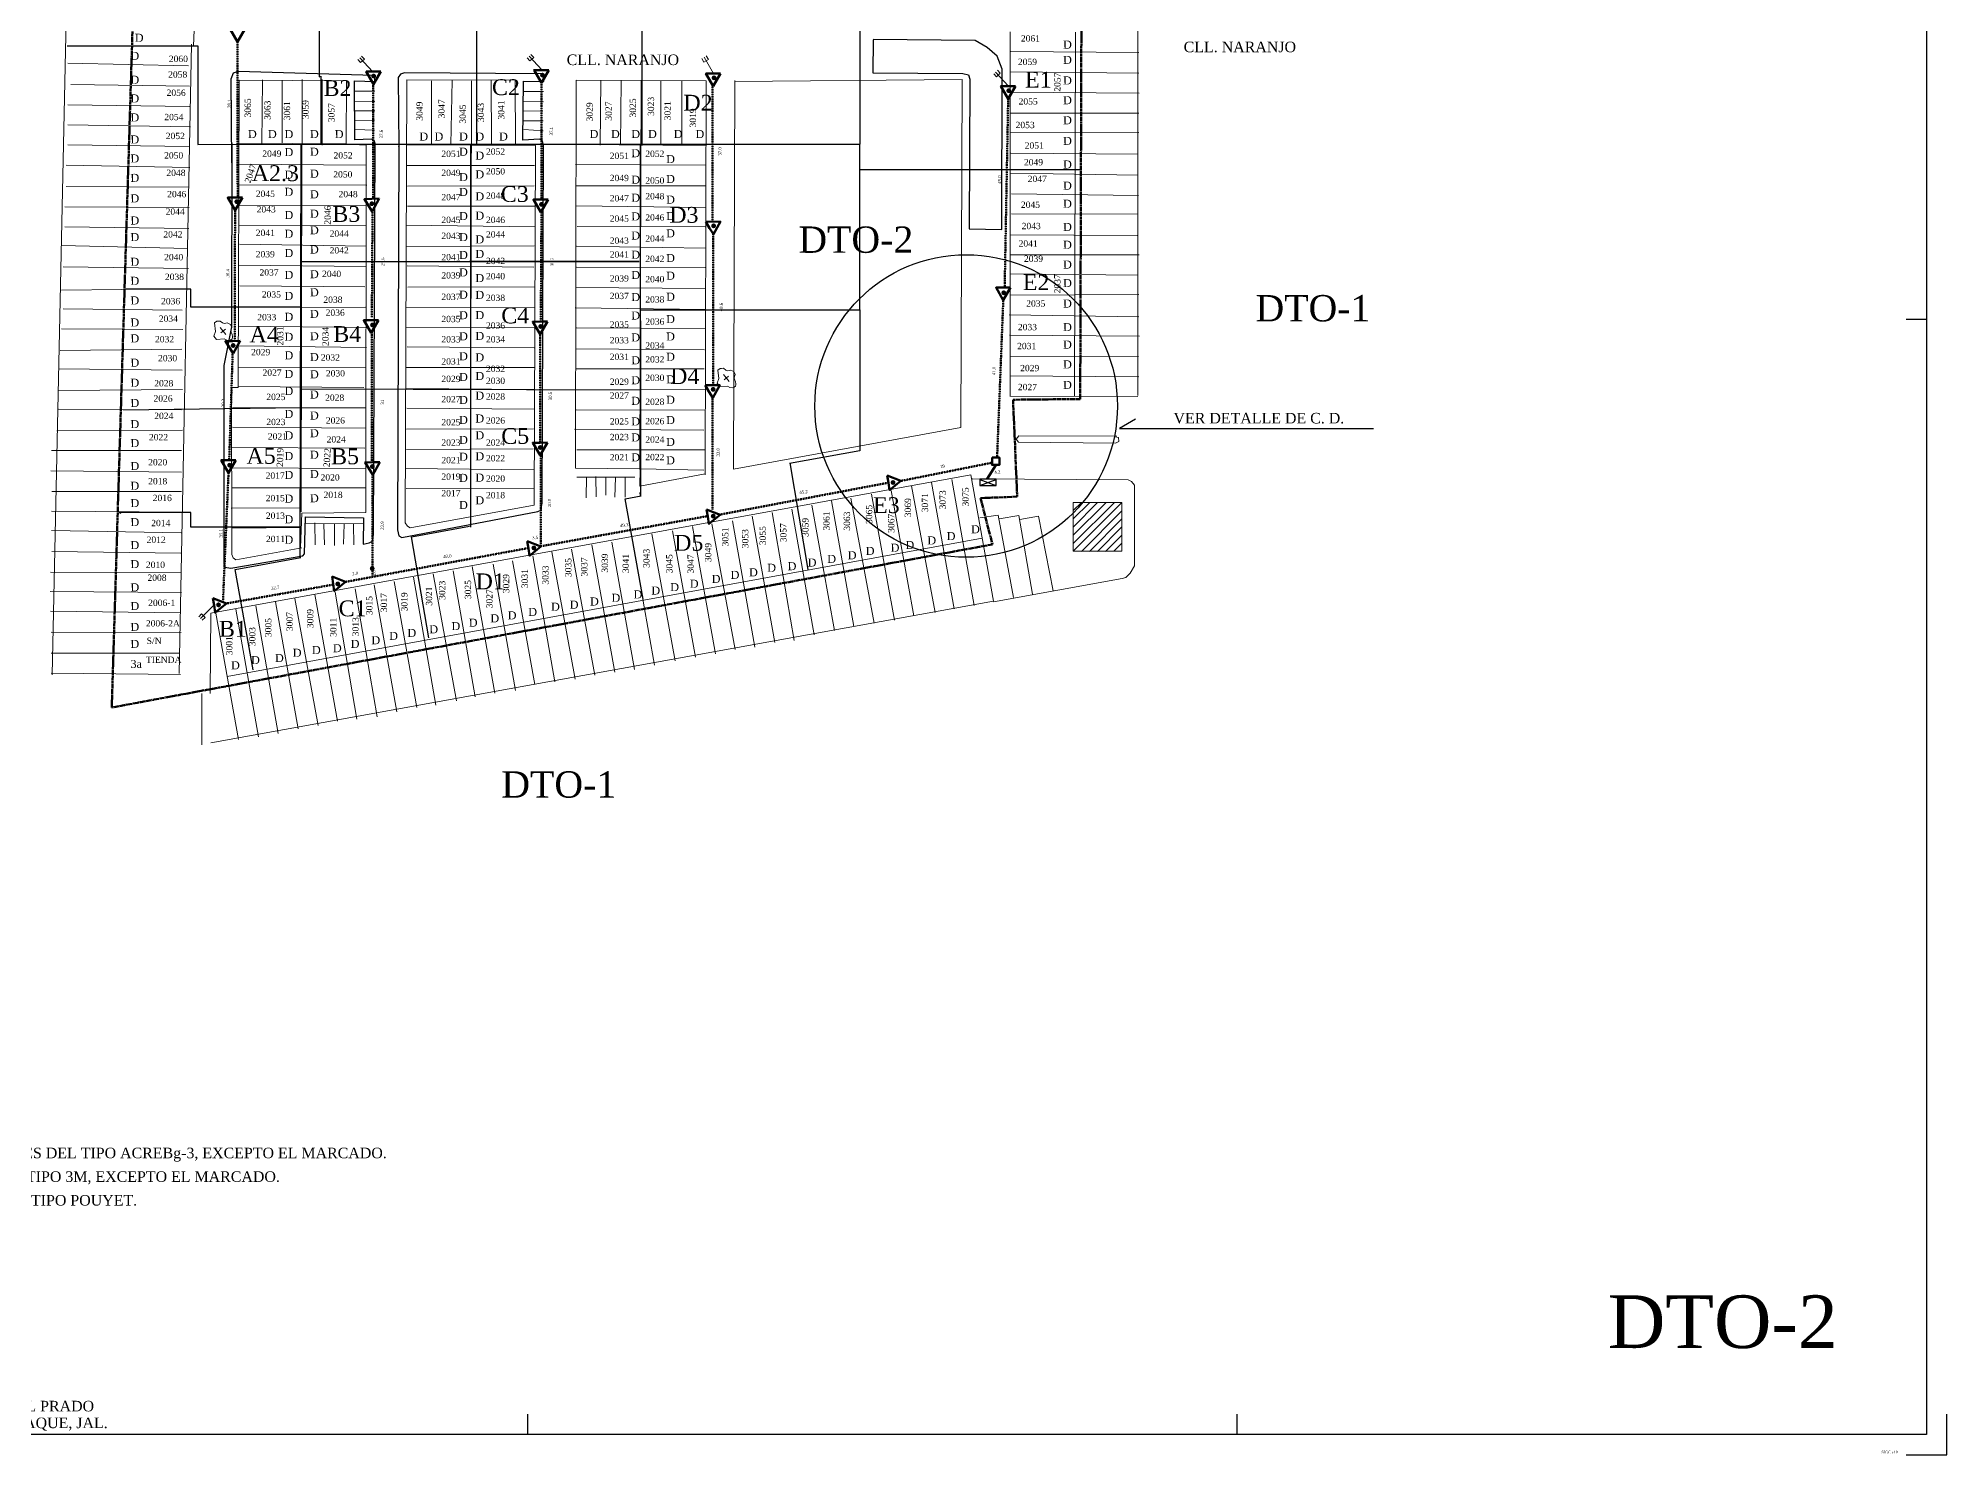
# Model space of a CAD drawing. Header units: millimetres. Extents: x -233 to 6225, y -4805 to -125.
# Drawn here: x 2292 to 6225, y -4805 to -1885 of the extents above; entities that cross this region are included whole.
import ezdxf

# ---------------------------------------------------------------- set-up
doc = ezdxf.new("R2010")
doc.units = ezdxf.units.MM
doc.linetypes.add('TLSIGC_002', pattern=[0.8, 0.5, -0.3])
doc.linetypes.add('TLSIGC_007', pattern=[28, 10, -1, 10, -1, 2, -1, 2, -1])
for name, color, linetype, lineweight in [('CABLE PROYECTADO AEREO SECUNDARIO', 1, 'TLSIGC_002', 80), ('CABLE PROYECTADO SUBTERRANEO  SECUNDARIO', 1, 'Continuous', 80), ('CAJA DE DISTRIBUCION EXISTENTE', 92, 'Continuous', 30), ('CENTRAL', 6, 'Continuous', 5), ('CLASIFICACION TIPO RESIDENCIAL D', 156, 'Continuous', 9), ('CONEXION A TIERRA  DE TERMINAL PROYECTADA', 1, 'Continuous', 9), ('INFORMACION DE PIE DE PLANO', 92, 'Continuous', 50), ('LIMITE DE TERMINAL', 10, 'Continuous', 30), ('LIMITES DE DISTRITOS COLINDANTES', 43, 'TLSIGC_007', 60), ('LOTIFICACION 2003', 252, 'Continuous', 15), ('MARCO DE CONSTRUCCION', 7, 'Continuous', 5), ('MARCOS CONSTRUCCION', 250, 'Continuous', 30), ('MEDIDAS ENTRE POSTES', 82, 'Continuous', 5), ('NOMBRE DE CALLES', 92, 'TLSIGC_017', 5), ('NUMEROS OFICIALES', 92, 'Continuous', 5), ('PLANIMETRIA 2003', 12, 'Continuous', 30), ('PLANO DE DETALLES', 253, 'Continuous', 30), ('POSTES PROYECTADOS  SECUNDARIO', 1, 'Continuous', 60), ('POZOS TRADICIONALES PROYECTADOS', 10, 'Continuous', 60), ('REGISTRO AUXILIAR DISTRITO', 253, 'Continuous', 9), ('TERMINAL PROYECTADA EN POSTE', 1, 'Continuous', 60)]:
    doc.layers.add(name, color=color, linetype=linetype, lineweight=lineweight)
doc.styles.get("Standard").update_dxf_attribs({"font": 'times.ttf'})
doc.linetypes.add('TLSIGC_017', pattern='A,0.5,["=",Standard,S=1.6,R=0,X=-0.2,Y=-0.8],0.5', length=1)

msp = doc.modelspace()

# ---------------------------------------------------------------- hatches: boundary and pattern name
at = {"layer": 'POSTES PROYECTADOS  SECUNDARIO'}
h = msp.add_hatch(color=256, dxfattribs=at)
edge = h.paths.add_edge_path()
edge.add_arc((2983, -1963.5), 4.97, 0, 360)
h = msp.add_hatch(color=256, dxfattribs=at)
edge = h.paths.add_edge_path()
edge.add_arc((3331, -1961.6), 4.97, 0, 360)
h = msp.add_hatch(color=256, dxfattribs=at)
edge = h.paths.add_edge_path()
edge.add_arc((3684.5, -1967.1), 4.97, 0, 360)
h = msp.add_hatch(color=256, dxfattribs=at)
edge = h.paths.add_edge_path()
edge.add_arc((4291.9, -1993.6), 4.97, 0, 360)
h = msp.add_hatch(color=256, dxfattribs=at)
edge = h.paths.add_edge_path()
edge.add_arc((2701, -2222.3), 4.97, 0, 360)
h = msp.add_hatch(color=256, dxfattribs=at)
edge = h.paths.add_edge_path()
edge.add_arc((2979.3, -2226.6), 4.97, 0, 360)
h = msp.add_hatch(color=256, dxfattribs=at)
edge = h.paths.add_edge_path()
edge.add_arc((3328.9, -2228), 4.97, 0, 360)
h = msp.add_hatch(color=256, dxfattribs=at)
edge = h.paths.add_edge_path()
edge.add_arc((3683.6, -2272.1), 4.97, 0, 360)
h = msp.add_hatch(color=256, dxfattribs=at)
edge = h.paths.add_edge_path()
edge.add_arc((4281.7, -2410.1), 4.97, 0, 360)
h = msp.add_hatch(color=256, dxfattribs=at)
edge = h.paths.add_edge_path()
edge.add_arc((2980.7, -2476.4), 4.97, 0, 360)
h = msp.add_hatch(color=256, dxfattribs=at)
edge = h.paths.add_edge_path()
edge.add_arc((3327.4, -2479.5), 4.97, 0, 360)
h = msp.add_hatch(color=256, dxfattribs=at)
edge = h.paths.add_edge_path()
edge.add_arc((2693.5, -2518.7), 4.97, 0, 360)
h = msp.add_hatch(color=256, dxfattribs=at)
edge = h.paths.add_edge_path()
edge.add_arc((3682.7, -2609.1), 4.97, 0, 360)
h = msp.add_hatch(color=256, dxfattribs=at)
edge = h.paths.add_edge_path()
edge.add_arc((3326.5, -2728.9), 4.97, 0, 360)
h = msp.add_hatch(color=256, dxfattribs=at)
edge = h.paths.add_edge_path()
edge.add_arc((2686.2, -2765.4), 4.97, 0, 360)
h = msp.add_hatch(color=256, dxfattribs=at)
edge = h.paths.add_edge_path()
edge.add_arc((2980.4, -2768.1), 4.97, 0, 360)
h = msp.add_hatch(color=256, dxfattribs=at)
edge = h.paths.add_edge_path()
edge.add_arc((4053.4, -2801), 4.97, 0, 360)
h = msp.add_hatch(color=256, dxfattribs=at)
edge = h.paths.add_edge_path()
edge.add_arc((3682.8, -2870.3), 4.97, 0, 360)
h = msp.add_hatch(color=256, dxfattribs=at)
edge = h.paths.add_edge_path()
edge.add_arc((3313.2, -2935.8), 4.97, 0, 360)
h = msp.add_hatch(color=256, dxfattribs=at)
edge = h.paths.add_edge_path()
edge.add_arc((2980, -2978.2), 4.97, 0, 360)
h = msp.add_hatch(color=256, dxfattribs=at)
edge = h.paths.add_edge_path()
edge.add_arc((2909.1, -3010), 4.97, 0, 360)
h = msp.add_hatch(color=256, dxfattribs=at)
edge = h.paths.add_edge_path()
edge.add_arc((2663.3, -3053.1), 4.97, 0, 360)

# ---------------------------------------------------------------- linework, layer by layer
at = {"layer": 'CABLE PROYECTADO AEREO SECUNDARIO'}
for p, q in [((2702.4, -1891.3), (2702.8, -2215.2)), ((2982.1, -1979.7), (2982.1, -2213.8)), ((3328.9, -1976.9), (3328.9, -2215.2)), ((3681.3, -1984), (3681.3, -2263.7)), ((4290.7, -2009.7), (4283.5, -2399.3)), ((2697.4, -2234.8), (2696.7, -2510.6)), ((2980.7, -2242.3), (2979.3, -2460.6)), ((3328.9, -2242.3), (3327.5, -2469.3)), ((3682.7, -2289.4), (3682.7, -2600.6)), ((4280.6, -2425), (4267.9, -2749)), ((2979.3, -2492), (2979.3, -2760.4)), ((3326, -2495), (3326, -2720.3)), ((2692.4, -2534.9), (2685.3, -2756)), ((3681.3, -2626.2), (3681.4, -2857.4)), ((3327.5, -2746.1), (3327.5, -2934.4)), ((2683.9, -2781.8), (2672.4, -3047.1)), ((2980.6, -2784.6), (2980.6, -2995.7)), ((4070.9, -2797.5), (4256.5, -2760.4)), ((4042.4, -2801.7), (3695.6, -2867.3)), ((3671.4, -2870.2), (3331.7, -2931.6)), ((2925, -3005.8), (3303.2, -2935.8)), ((2681, -3050), (2899.3, -3011.5))]:
    msp.add_line(p, q, dxfattribs=at)
at = {"layer": 'CABLE PROYECTADO SUBTERRANEO  SECUNDARIO'}
msp.add_line((4247.3, -2793.8), (4265.4, -2765.4), dxfattribs=at)
at = {"layer": 'CAJA DE DISTRIBUCION EXISTENTE'}
for p, q in [((4232.3, -2807), (4265.7, -2794.5)), ((4232.3, -2794.5), (4265.6, -2807))]:
    msp.add_line(p, q, dxfattribs=at)
msp.add_lwpolyline([(4232.3, -2807), (4265.7, -2807), (4265.7, -2794.4), (4232.2, -2794.4), (4232.3, -2807)], dxfattribs=at)
at = {"layer": 'CENTRAL'}
for p, q in [((4424.6, -2892.8), (4474.9, -2842.3)), ((4424.6, -2942.8), (4524.9, -2842.5)), ((4424.6, -2875.9), (4458.2, -2842.6)), ((4424.8, -2859), (4441.6, -2842.3)), ((4424.8, -2926.5), (4508.8, -2842.6)), ((4424.9, -2909.5), (4491.8, -2842.8)), ((4441.5, -2942.9), (4524.9, -2859.4)), ((4525, -2875.9), (4458.2, -2943.3)), ((4524.9, -2892.6), (4474.6, -2943.1)), ((4491.4, -2942.9), (4524.7, -2909.5)), ((4508.2, -2942.8), (4524.7, -2926.2))]:
    msp.add_line(p, q, dxfattribs=at)
msp.add_lwpolyline([(4424.6, -2942.8), (4524.9, -2942.8), (4524.9, -2842.5), (4424.6, -2842.5), (4424.6, -2942.8)], dxfattribs=at)
at = {"layer": 'CONEXION A TIERRA  DE TERMINAL PROYECTADA'}
for p, q in [((2954.3, -1925.9), (2980.4, -1954.4)), ((3303.2, -1922.3), (3329.3, -1950.7)), ((3664, -1924.7), (3683.6, -1958)), ((4264.8, -1955.2), (4291, -1983.6)), ((2626.1, -3081.2), (2653.4, -3053.9))]:
    msp.add_line(p, q, dxfattribs=at)
for points in [[(2950.5, -1929.4), (2956.2, -1935.7), (2963.9, -1928.6), (2958.2, -1922.3)], [(3299.3, -1925.8), (3305.1, -1932), (3312.8, -1924.9), (3307, -1918.7)], [(3659.5, -1927.4), (3663.8, -1934.7), (3672.9, -1929.3), (3668.6, -1922)], [(4260.9, -1958.7), (4266.7, -1964.9), (4274.4, -1957.8), (4268.6, -1951.6)], [(2629.8, -3084.9), (2635.8, -3078.9), (2628.4, -3071.5), (2622.4, -3077.5)]]:
    msp.add_lwpolyline(points, dxfattribs=at)
at = {"layer": 'LIMITE DE TERMINAL'}
for p, q in [((3195.1, -1724.7), (3195.1, -2104.6)), ((3985.3, -1727.1), (3985.3, -2103.9)), ((2833, -2104.6), (2831.2, -2955.5)), ((3182.6, -2106.4), (3182.6, -2893.1)), ((4440.5, -2156.6), (3985.3, -2156.6)), ((2831.1, -2607.8), (3531.5, -2610.4)), ((2833, -2647), (2467.3, -2652.2)), ((3878.3, -2980.1), (3841.2, -2760.4))]:
    msp.add_line(p, q, dxfattribs=at)
for points in [[(2870.4, -1723), (2870.5, -1965.4), (2874.1, -1963.7), (2874.1, -2104.6), (2874.1, -2104.6)], [(3535.9, -1722.9), (3535.8, -2106.4), (3535.8, -2106.4)], [(2351.3, -1901.3), (2620.7, -1901.3), (2620.7, -2104.6), (3985.3, -2103.9), (2836.5, -2104.6)], [(3532.3, -2106.4), (3532.9, -2828.8), (3532.3, -2821.7), (3532.3, -2821.7)], [(3532.9, -2444.9), (3985.3, -2444.9), (3985.3, -2208), (3985.3, -2103.9)], [(2833, -2345.5), (3530.5, -2345.4), (3180.8, -2345.5)], [(2831.2, -2440), (2606.4, -2440), (2606.4, -2402.5), (2470.9, -2402.5)], [(3985.3, -2445), (3985.3, -2736), (3839.8, -2761.8)], [(3538.6, -3041.5), (3501.6, -2834.5), (3534.4, -2828.8)], [(2833, -2893.1), (2606.4, -2893.1), (2606.4, -2862.7), (2458.4, -2862.7), (2461.9, -2864.5)], [(3097, -3121.3), (3061.3, -2912.7), (3180.8, -2891.2), (3180.8, -2891.2)], [(2734.9, -3187.3), (2697.4, -2980.4), (2833, -2955.5)]]:
    msp.add_lwpolyline(points, dxfattribs=at)
at = {"layer": 'LIMITES DE DISTRITOS COLINDANTES'}
msp.add_lwpolyline([(2328.2, -1719.3), (4442, -1728.2), (4439.2, -2629), (4300.8, -2630.4), (4309.3, -2830.2), (4233.7, -2833.1), (4258.4, -2928.5), (2443.3, -3264.6), (2490.5, -1721), (2338.9, -1719.3), (2328.2, -1719.3)], dxfattribs=at)
at = {"layer": 'LOTIFICACION 2003'}
for p, q in [((2611.4, -1901.3), (2625.9, -1562.6)), ((4558.1, -2621.5), (4558.1, -1602.8)), ((4294.6, -1872.4), (4294.6, -2623.8)), ((2603.8, -1902), (2355.8, -1901.6)), ((2582.2, -3194.3), (2607.7, -1897.7)), ((4295.9, -1912.8), (4560.3, -1915)), ((2352.6, -1936.6), (2601.7, -1942.3)), ((4559.8, -1957.7), (4295.6, -1954.6)), ((2603.6, -1984.3), (2359, -1981.2)), ((2752.9, -2103.3), (2753.6, -1971.1)), ((2794.6, -1973.4), (2794.4, -2102.1)), ((2835.6, -2104.9), (2835.7, -1970.9)), ((2877.1, -1970.9), (2877.1, -2105.6)), ((2943.1, -1994.5), (2985.5, -1994.5)), ((3102.2, -2102.9), (3102.4, -1973)), ((3144.9, -1972.9), (3142.4, -2104.5)), ((3184.5, -1973), (3182.4, -2871.9)), ((3225.7, -2103.8), (3225.5, -1972.9)), ((3291.3, -1995.2), (3332.9, -1995.2)), ((3449.9, -2105.6), (3450.9, -1972.3)), ((3492, -2105.2), (3493, -1973)), ((3534.4, -1973), (3531.3, -2774.1)), ((3575.2, -2105.7), (3574.9, -1973.9)), ((3617.9, -1972.9), (3618.3, -2106.3)), ((4295.3, -1996.5), (4560.6, -1998.6)), ((2352.6, -2022.6), (2603.7, -2026.4)), ((2942.1, -2035.2), (2985.5, -2034.9)), ((2942.6, -2014.9), (2985.5, -2015.7)), ((3290.9, -2014.9), (3332.9, -2016.5)), ((3291.2, -2035.3), (3331.7, -2035.8)), ((4559.7, -2039.6), (4295.1, -2039.6)), ((2605.6, -2067.8), (2352.6, -2064)), ((2944.6, -2073.8), (2984.9, -2074.8)), ((2945.1, -2054.9), (2985, -2054.6)), ((3291.2, -2055.8), (3332.6, -2055.8)), ((3292.5, -2073.8), (3332.4, -2076.6)), ((4295.6, -2079.2), (4559.8, -2080.1)), ((2352.6, -2105.3), (2602.9, -2108.9)), ((3399.9, -2104.8), (3668.2, -2106.3)), ((4558.8, -2124.4), (4295.9, -2122.1)), ((2604.3, -2151.8), (2349.5, -2146.8)), ((2704.8, -2144.8), (2967.6, -2147.2)), ((3051.6, -2147.8), (3314.5, -2148)), ((3399.1, -2146), (3667.1, -2147)), ((2349.5, -2191.3), (2602.1, -2192.7)), ((2969, -2188.5), (2705.1, -2187.7)), ((3313.8, -2189.7), (3052.7, -2190.3)), ((3668.4, -2189.7), (3400.1, -2189.4)), ((4295.6, -2163.7), (4558.3, -2167.8)), ((2602.5, -2234.5), (2346.3, -2232.7)), ((2706.5, -2229.9), (2968.2, -2229.7)), ((3052.5, -2231.3), (3315.3, -2231.3)), ((3400.5, -2230.6), (3667, -2234.3)), ((4559.5, -2209.3), (4297.5, -2206.4)), ((2346.3, -2274.1), (2601.9, -2277.3)), ((2967.4, -2271), (2706, -2272)), ((3315.2, -2274.5), (3049.5, -2271)), ((3666.4, -2274.5), (3402.4, -2273.5)), ((4297.3, -2247.5), (4558.8, -2248.2)), ((2600, -2318.6), (2339.8, -2312.3)), ((2706.2, -2309.9), (2967.4, -2313.9)), ((3050.4, -2314.7), (3313.9, -2313)), ((3401.2, -2314.3), (3666.8, -2318)), ((4556.8, -2291.7), (4295.3, -2290.4)), ((2343, -2356.9), (2601.2, -2359.9)), ((2967.4, -2355.9), (2704.8, -2353.3)), ((3313.1, -2357.4), (3052.2, -2354.8)), ((3666.4, -2358.1), (3400.8, -2357.4)), ((4294.8, -2331.8), (4560.9, -2331.8)), ((2706.9, -2396), (2964.8, -2397.6)), ((3053.4, -2398.3), (3316, -2397.6)), ((3398.7, -2399.3), (3667.1, -2401.3)), ((4558.1, -2373.9), (4294.6, -2371.1)), ((2588.1, -2402.2), (2339.8, -2404.7)), ((4293.9, -2414.8), (4559.9, -2413.9)), ((2343, -2442.8), (2588.7, -2445.7)), ((2966.1, -2440), (2702.4, -2440.2)), ((3315, -2441), (3048.9, -2439.7)), ((3667.1, -2444.3), (3398, -2441)), ((4559.9, -2459.5), (4293, -2455.8)), ((2589.9, -2485.6), (2339.8, -2484.2)), ((2705.5, -2479), (2966.6, -2481.9)), ((3049.9, -2481.8), (3314.1, -2482.3)), ((3401.3, -2482.4), (3666.8, -2483.6)), ((4293.6, -2497.4), (4561.2, -2499.2)), ((2336.7, -2528.8), (2587.5, -2526.6)), ((2968, -2523.1), (2704.4, -2519.7)), ((3313.8, -2523.8), (3051.8, -2521.6)), ((3665, -2527.3), (3399.6, -2525.3)), ((4559.2, -2541.2), (4294.2, -2540.8)), ((2588.2, -2569.5), (2333.5, -2567)), ((2704.2, -2563.7), (2967.6, -2565)), ((3050.1, -2563.8), (3313.6, -2563.7)), ((3400.4, -2566.8), (3664.5, -2566.8)), ((4293.9, -2581.5), (4559.9, -2583.1)), ((2333.5, -2611.6), (2589, -2609.3)), ((2962.9, -2605.3), (2703.8, -2603.4)), ((3314.6, -2609.3), (3049.4, -2607.2)), ((3666.4, -2610.2), (3399.9, -2609.1)), ((4294, -2623.2), (4557.7, -2623.6)), ((2587.3, -2651.1), (2333.5, -2649.8)), ((2692.3, -2647.1), (2966.9, -2647)), ((3051.4, -2648.1), (3314.2, -2649.6)), ((3400.4, -2651.4), (3665.4, -2652.3)), ((2330.3, -2694.4), (2589, -2693)), ((2966.7, -2689.1), (2692.3, -2687.2)), ((3312.6, -2690.6), (3050.9, -2691.4)), ((3663.8, -2693), (3396.7, -2691.1)), ((2586.7, -2735), (2319, -2735.4)), ((2689.4, -2728.8), (2964.6, -2730.4)), ((3050.8, -2733), (3311.6, -2731.7)), ((3402, -2733.5), (3665, -2733.5)), ((2317.8, -2776.7), (2586.7, -2779.6)), ((2966.1, -2772.2), (2690.4, -2770.5)), ((3313.8, -2774.6), (3048.3, -2772.1)), ((3521.5, -2789.7), (3401.6, -2790.1)), ((3421.5, -2789.1), (3421, -2832.8)), ((3440.7, -2788.6), (3441.4, -2830.3)), ((3461.6, -2789.9), (3461.8, -2827.4)), ((3481.1, -2790.5), (3479.8, -2831.1)), ((3501.2, -2790.1), (3501.2, -2831.2)), ((3663.5, -2775.4), (3532.1, -2773.1)), ((2587.2, -2819.4), (2319.5, -2819.4)), ((2691.2, -2812.3), (2966.7, -2812.3)), ((3049.7, -2813.3), (3312.9, -2814.2)), ((4056.7, -3084.5), (4009.1, -2824.9)), ((4049.5, -2817.4), (4096.2, -3075.5)), ((4140.4, -3068.6), (4091.3, -2807.8)), ((4132.4, -2801), (4179.7, -3061.2)), ((4220.7, -3054.7), (4174.5, -2794.9)), ((2319, -2859.8), (2589.9, -2862.2)), ((2834.2, -2852.9), (2689.6, -2854.1)), ((3809.9, -3130.9), (3763.4, -2870.3)), ((3804.3, -2863.1), (3849.8, -3126.9)), ((3890.6, -3115), (3845, -2856)), ((3886.2, -2847.4), (3932.7, -3105.7)), ((3972.4, -3098), (3926.4, -2838.7)), ((3966.7, -2833.1), (4014.8, -3090.9)), ((2586.3, -2904.9), (2319, -2899.9)), ((2691.5, -2894.9), (2832.3, -2894)), ((2841.9, -2885.3), (2963.4, -2886.2)), ((2862.1, -2883.9), (2862.3, -2929.6)), ((2880.6, -2886.9), (2881.8, -2929.2)), ((2902.1, -2886.6), (2902.4, -2930.9)), ((2922.2, -2886.6), (2921.2, -2928.2)), ((2941.4, -2886.6), (2941.9, -2929.2)), ((3556.1, -2906.9), (3604.7, -3168.3)), ((3646.4, -3161), (3599.1, -2900.7)), ((3640.4, -2891.6), (3687.5, -3153.9)), ((3727.9, -3145.3), (3680.3, -2886.2)), ((3722.8, -2879.7), (3768.4, -3140.3)), ((2320, -2943.4), (2585.7, -2946.7)), ((3398, -3206), (3350.3, -2943.8)), ((3391.1, -2938.7), (3438.9, -3198)), ((3479.8, -3191.7), (3432.6, -2929.6)), ((3474.1, -2924.3), (3520.5, -3186.3)), ((3562, -3177.6), (3515.2, -2914)), ((2585.8, -2987.5), (2317.2, -2985.5)), ((3153.9, -3251), (3105.8, -2989.5)), ((3146.9, -2982.8), (3191.9, -3242.7)), ((3233.1, -3235.1), (3186.3, -2974.1)), ((3229.4, -2969), (3275.5, -3229.6)), ((3315, -3217.3), (3269.4, -2962.1)), ((3310.8, -2952.3), (3356.5, -3211.5)), ((2316.5, -3025.7), (2587.3, -3027.4)), ((2904, -3027.2), (2948.3, -3289)), ((2990.1, -3284.1), (2944.6, -3019.8)), ((3030.7, -3273.6), (2983.8, -3011.6)), ((3025.1, -3004.9), (3071.7, -3264.9)), ((3064.8, -2995.9), (3111.4, -3260)), ((2584.2, -3069.6), (2316.7, -3066.4)), ((2745.7, -3324.9), (2699.2, -3062.3)), ((2739.9, -3055.5), (2786, -3318.1)), ((2827.3, -3308.8), (2781, -3047.1)), ((2820.3, -3039.8), (2868.8, -3301.7)), ((2908.5, -3292.7), (2861.6, -3031.6)), ((2704.8, -3330.4), (2658, -3070.3)), ((2318.6, -3109.6), (2586.2, -3110.3)), ((2583.8, -3152.8), (2318.4, -3152.8)), ((2318.6, -3194), (2585.1, -3196.5))]:
    msp.add_line(p, q, dxfattribs=at)
for points in [[(2356.2, -1525.6), (2320.2, -3197.5), (2320.2, -3197.5), (2356.2, -1525.6)], [(4427.7, -2622.6), (4429.7, -1873), (4429.7, -1873)], [(2834.7, -2935.8), (2698.7, -2960.7), (2693.4, -2956.5), (2691, -2949.4), (2690.1, -2605.1), (2703.5, -2605.3), (2706, -1972.1), (2927.4, -1973), (2926.3, -2104), (2967.8, -2105.7), (2967.1, -2862.6), (2834.9, -2864.5), (2832.6, -2935.1), (2831.8, -2935.1)], [(3051.6, -2104.9), (3316.8, -2106.8), (3314.1, -2847.6), (3058.5, -2894.2), (3052.5, -2891.3), (3048, -2883.8), (3051.1, -1971.1), (3274.7, -1971.8), (3275.3, -2104.4), (3275.3, -2104.8)], [(3666.2, -2783.4), (3531.3, -2808.4), (3532.2, -2772.6), (3399.1, -2771.7), (3400.3, -1971.8), (3668.2, -1973), (3666.2, -2785), (3666.2, -2785)], [(3727.1, -1972.5), (3724.4, -2773.4), (4193, -2687.8), (4195.8, -1970.9), (3726.6, -1974.8)], [(2705.2, -2101.9), (2926.5, -2103.3), (2926.6, -2103.3)], [(2833.8, -2861.4), (2834.9, -2103.8), (2834.9, -2103.8)], [(3531.4, -2771.6), (3533.7, -2105.2), (3533.7, -2105.2)], [(4514.5, -2705.3), (4312.5, -2705.1), (4306.9, -2712), (4311.7, -2718), (4512.1, -2720), (4518.7, -2716.6), (4518.1, -2708.5), (4511.3, -2706.7), (4511.3, -2706.7)], [(2646.2, -3236.1), (2647.7, -3070.3), (4213.7, -2785.4), (4260.3, -3045.3), (2647.2, -3337.6), (2647.3, -3337.8)], [(4260.3, -3047.2), (4525.6, -2999), (4533.5, -2996.7), (4542.3, -2987.6), (4550.9, -2972.5), (4551.3, -2806.6), (4545.1, -2799.2), (4537.7, -2795.5), (4217, -2793.4), (4216.8, -2793.3)], [(4232.2, -2874), (4270, -2868.2), (4301.7, -3037.9)], [(4341.1, -3030.9), (4312.9, -2869.3), (4272.1, -2875.8)], [(4314.9, -2877.1), (4353.5, -2870.7), (4383.5, -3024.1)], [(2681.2, -3200.6), (4237.1, -2916), (4237.1, -2916)], [(2629, -3235.7), (2629.2, -3341.4), (2629, -3341.9)]]:
    msp.add_lwpolyline(points, dxfattribs=at)
at = {"layer": 'MARCO DE CONSTRUCCION'}
for p, q in [((2659.7, -2468.6), (2655.3, -2472.1)), ((2655.3, -2472.1), (2656.8, -2489.8)), ((2662.7, -2468.8), (2659.7, -2468.6)), ((2666.5, -2468.3), (2662.7, -2468.8)), ((2671.8, -2472.1), (2666.5, -2468.3)), ((2675.6, -2473.3), (2671.8, -2472.1)), ((2681.1, -2472.2), (2675.6, -2473.3)), ((2687.8, -2475.3), (2681.1, -2472.2)), ((2690.9, -2481.4), (2687.8, -2475.3)), ((2656.8, -2489.8), (2653.7, -2499.4)), ((2653.7, -2499.4), (2659.4, -2506.2)), ((2659.4, -2506.2), (2675, -2505.1)), ((2667, -2481.6), (2678.2, -2495.9)), ((2677.4, -2484.9), (2667.8, -2492.4)), ((2675, -2505.1), (2680.1, -2508)), ((2680.1, -2508), (2685.8, -2508.7)), ((2685.8, -2508.7), (2688.9, -2507.2)), ((2688.5, -2487.9), (2690.9, -2481.4)), ((2689.6, -2491), (2688.5, -2487.9)), ((2688.9, -2507.2), (2691.3, -2505)), ((2691.6, -2496.3), (2689.6, -2491)), ((2691.3, -2505), (2692.4, -2502.4)), ((2692.2, -2500.2), (2691.6, -2496.3)), ((2692.4, -2502.4), (2692.2, -2500.2)), ((3694.1, -2587), (3691, -2596.6)), ((3697, -2565.8), (3692.5, -2569.4)), ((3692.5, -2569.4), (3694.1, -2587)), ((3700, -2566), (3697, -2565.8)), ((3703.7, -2565.5), (3700, -2566)), ((3709, -2569.3), (3703.7, -2565.5)), ((3704.3, -2578.8), (3715.5, -2593.1)), ((3714.6, -2582.2), (3705.1, -2589.6)), ((3712.8, -2570.6), (3709, -2569.3)), ((3718.3, -2569.4), (3712.8, -2570.6)), ((3725, -2572.5), (3718.3, -2569.4)), ((3728.1, -2578.6), (3725, -2572.5)), ((3725.7, -2585.1), (3728.1, -2578.6)), ((3726.9, -2588.2), (3725.7, -2585.1)), ((3728.9, -2593.5), (3726.9, -2588.2)), ((3729.5, -2597.4), (3728.9, -2593.5)), ((3691, -2596.6), (3696.6, -2603.4)), ((3696.6, -2603.4), (3712.3, -2602.3)), ((3712.3, -2602.3), (3717.3, -2605.2)), ((3717.3, -2605.2), (3723, -2605.9)), ((3723, -2605.9), (3726.1, -2604.5)), ((3726.1, -2604.5), (3728.5, -2602.3)), ((3728.5, -2602.3), (3729.7, -2599.6)), ((3729.7, -2599.6), (3729.5, -2597.4))]:
    msp.add_line(p, q, dxfattribs=at)
at = {"layer": 'MARCOS CONSTRUCCION'}
for p, q in [((6183.4, -2465), (6141.6, -2465)), ((3300.6, -4762.9), (3300.6, -4721.1)), ((4762.9, -4762.9), (4762.9, -4721.1))]:
    msp.add_line(p, q, dxfattribs=at)
for points in [[(167.1, -2465), (167.1, -167.1), (6183.4, -167.1), (6183.4, -4762.9), (83.6, -4762.9), (83.6, -2465), (250.7, -2465), (250.7, -4762.9), (250.7, -4637.5), (1838.3, -4637.5), (1838.3, -4762.9)], [(6141.6, -4804.7), (6225.2, -4804.7), (6225.2, -4721.1)]]:
    msp.add_lwpolyline(points, dxfattribs=at)
at = {"layer": 'PLANIMETRIA 2003'}
for points in [[(4012.8, -1888.5), (4011.8, -1957), (4197.2, -1958.3), (4208.7, -1961.1), (4211.9, -1969.6), (4210.2, -2278.4), (4277.9, -2279.8), (4278, -1949.3), (4268.2, -1922.3), (4247.5, -1904.3), (4222.7, -1890.2), (4012.2, -1888.3), (4012.2, -1888.3)], [(2690.4, -2102.7), (2690, -2479.9), (2674.1, -2560.1), (2674.1, -2966.3), (2676.3, -2975.3), (2688.5, -2977.4), (2836.9, -2951.9), (2840.8, -2948), (2842.8, -2872.1), (2962.2, -2873.9), (2961.6, -2928.2), (2974.1, -2925.4), (2980.3, -2921.8), (2982.4, -2907.9), (2986.4, -2102.6), (2983.8, -2096.6), (2978.7, -2093.4), (2944, -2094.9), (2943.5, -1973.5), (2986.3, -1974.8), (2983.8, -1962.4), (2703.8, -1954), (2693.3, -1957.2), (2688.5, -1969.9), (2689.9, -2142.4), (2689.9, -2142.4)], [(3035.1, -2103.3), (3032.2, -2898.5), (3035.1, -2911.2), (3041.4, -2914.4), (3321.5, -2860.9), (3327.3, -2857.8), (3330.3, -2843.8), (3332.9, -2107.4), (3331, -2097.1), (3325, -2093.8), (3290.3, -2095.4), (3292.1, -1974.1), (3333.6, -1974.6), (3333.1, -1963.5), (3328.2, -1958.9), (3046.4, -1956.5), (3038.5, -1959.8), (3033.7, -1966.2), (3035.1, -2109), (3035.1, -2108.9)]]:
    msp.add_lwpolyline(points, dxfattribs=at)
at = {"layer": 'PLANO DE DETALLES'}
msp.add_lwpolyline([(4553.2, -2670.5), (4519.8, -2689.4), (4940.5, -2689.4), (4940.5, -2689.4), (5043.3, -2689.4)], dxfattribs=at)
msp.add_circle((4204.1, -2643.4), 311.8, dxfattribs=at)
at = {"layer": 'POZOS TRADICIONALES PROYECTADOS'}
msp.add_lwpolyline([(4257.5, -2749.8), (4257.5, -2764.9), (4272.6, -2764.9), (4272.6, -2749.8), (4257.5, -2749.8)], dxfattribs=at)
at = {"layer": 'TERMINAL PROYECTADA EN POSTE'}
for points in [[(2717.6, -1867.1), (2702.4, -1893.1), (2687.4, -1867.1), (2702.5, -1867.1), (2717.6, -1867.1)], [(2997.8, -1954.1), (2983, -1980.3), (2967.6, -1954.4), (2982.7, -1954.2), (2997.8, -1954.1)], [(3344, -1951.2), (3328.9, -1977.3), (3313.8, -1951.2), (3328.9, -1951.2), (3344, -1951.2)], [(3697.9, -1958.4), (3682.7, -1984.5), (3667.7, -1958.4), (3682.8, -1958.4), (3697.9, -1958.4)], [(4305.8, -1984.1), (4290.7, -2010.1), (4275.7, -1984.1), (4290.8, -1984.1), (4305.8, -1984.1)], [(2712.5, -2213.8), (2697.4, -2239.8), (2682.4, -2213.8), (2697.5, -2213.8), (2712.5, -2213.8)], [(2994.1, -2216.1), (2979.9, -2242.7), (2963.9, -2217.2), (2979, -2216.6), (2994.1, -2216.1)], [(3342.5, -2218), (3327.6, -2244.1), (3312.4, -2218.1), (3327.5, -2218), (3342.5, -2218)], [(3667.7, -2263.6), (3697.8, -2263.3), (3683.1, -2289.6), (3675.4, -2276.6), (3667.7, -2263.6)], [(4295.8, -2399.3), (4280.7, -2425.3), (4265.7, -2399.3), (4280.8, -2399.3), (4295.8, -2399.3)], [(2992.8, -2466.2), (2978.1, -2492.4), (2962.7, -2466.6), (2977.8, -2466.4), (2992.8, -2466.2)], [(3341, -2469), (3326.4, -2495.4), (3310.8, -2469.6), (3326, -2469.3), (3341, -2469)], [(2707.8, -2509.1), (2693.4, -2535.5), (2677.6, -2509.9), (2692.8, -2509.5), (2707.8, -2509.1)], [(3666.3, -2600.5), (3696.4, -2600.1), (3681.7, -2626.4), (3674, -2613.4), (3666.3, -2600.5)], [(3341.1, -2718.8), (3326.2, -2745), (3310.9, -2719.1), (3326, -2719), (3341.1, -2718.8)], [(2699.2, -2755), (2683.9, -2780.9), (2669.1, -2754.7), (2684.2, -2754.8), (2699.2, -2755)], [(2995.5, -2758.9), (2981.1, -2785.3), (2965.3, -2759.6), (2980.5, -2759.2), (2995.5, -2758.9)], [(4041.6, -2786.7), (4069.7, -2797.7), (4046.2, -2816.5), (4043.9, -2801.6), (4041.6, -2786.7)], [(3669.3, -2856.6), (3697.3, -2867.6), (3673.8, -2886.4), (3671.5, -2871.4), (3669.3, -2856.6)], [(3299.6, -2922.2), (3327.7, -2933.2), (3304.2, -2952), (3301.9, -2937), (3299.6, -2922.2)], [(2897.2, -2994.9), (2925.2, -3005.9), (2901.7, -3024.8), (2899.4, -3009.8), (2897.2, -2994.9)], [(2651.8, -3039.2), (2679.8, -3050.2), (2656.3, -3069), (2654, -3054.1), (2651.8, -3039.2)]]:
    msp.add_lwpolyline(points, dxfattribs=at)

# ---------------------------------------------------------------- texts
at = {"layer": 'CLASIFICACION TIPO RESIDENCIAL D'}
for s, height, p in [('D', 16.5, (2490.9, -1892.9)), ('D', 16.5, (2481.9, -1930.2)), ('D', 16.5, (4404, -1907)), ('D', 16.5, (4404, -1938.4)), ('D', 16.5, (2481.9, -1979.4)), ('D', 16.5, (4404, -1980.8)), ('D', 16.5, (2481.9, -2017.9)), ('D', 16.5, (4404, -2021.5)), ('D', 16.5, (2481.9, -2057.1)), ('D', 16.5, (2724.1, -2091.4)), ('D', 16.5, (2765.3, -2091.4)), ('D', 16.5, (2799.4, -2091.4)), ('D', 16.5, (2851.9, -2091.4)), ('D', 16.5, (2903, -2091.4)), ('D', 16.5, (3077.3, -2096.4)), ('D', 16.5, (3108.6, -2096.4)), ('D', 16.5, (3159.2, -2096.4)), ('D', 16.5, (3192.8, -2096.4)), ('D', 16.5, (3241.6, -2096.4)), ('D', 16.5, (3428.2, -2091.2)), ('D', 16.5, (3472.3, -2091.2)), ('D', 16.5, (3514.1, -2091.2)), ('D', 16.5, (3548.6, -2091.2)), ('D', 16.5, (3601.6, -2091.2)), ('D', 16.5, (3646.4, -2091.2)), ('D', 16.5, (4404, -2062.8)), ('D', 16.5, (2481.9, -2102.4)), ('D', 16.5, (2799.4, -2128.4)), ('D', 16.5, (2851.9, -2127.8)), ('D', 16.5, (3159.2, -2127.6)), ('D', 16.5, (3192.8, -2135.6)), ('D', 16.5, (3514.1, -2130.7)), ('D', 16.5, (4404, -2105.3)), ('D', 16.5, (2481.9, -2141.6)), ('D', 16.5, (2799.4, -2174.9)), ('D', 16.5, (2851.9, -2172.9)), ('D', 16.5, (3159.2, -2180)), ('D', 16.5, (3192.8, -2174.4)), ('D', 16.5, (3585.9, -2142.8)), ('D', 16.5, (4404, -2154)), ('D', 16.5, (2481.9, -2181.5)), ('D', 16.5, (2799.4, -2210.3)), ('D', 16.5, (2851.9, -2215.5)), ('D', 16.5, (3159.2, -2210.6)), ('D', 16.5, (3514.1, -2185.3)), ('D', 16.5, (3585.9, -2183.8)), ('D', 16.5, (4404, -2197.6)), ('D', 16.5, (2481.9, -2223.8)), ('D', 16.5, (2799.4, -2258.1)), ('D', 16.5, (2851.9, -2255.4)), ('D', 16.5, (3192.8, -2219.7)), ('D', 16.5, (3514.1, -2222.5)), ('D', 16.5, (3585.9, -2226.3)), ('D', 16.5, (4404, -2234.9)), ('D', 16.5, (2481.9, -2269.4)), ('D', 16.5, (2799.4, -2296.7)), ('D', 16.5, (2851.9, -2289.4)), ('D', 16.5, (3159.2, -2260.2)), ('D', 16.5, (3192.8, -2259.3)), ('D', 16.5, (3514.1, -2261)), ('D', 16.5, (3585.9, -2260.1)), ('D', 16.5, (3585.9, -2295.8)), ('D', 16.5, (4404, -2282.7)), ('D', 16.5, (2481.9, -2303.6)), ('D', 16.5, (2799.4, -2336.4)), ('D', 16.5, (2851.9, -2329.2)), ('D', 16.5, (3159.2, -2303.7)), ('D', 16.5, (3192.8, -2308.4)), ('D', 16.5, (3514.1, -2300.4)), ('D', 16.5, (4404, -2319.4)), ('D', 16.5, (2481.9, -2354.5)), ('D', 16.5, (3159.2, -2340.4)), ('D', 16.5, (3159.2, -2376.3)), ('D', 16.5, (3192.8, -2338.2)), ('D', 16.5, (3514.1, -2339.9)), ('D', 16.5, (3585.9, -2346.7)), ('D', 16.5, (4404, -2360.2)), ('D', 16.5, (2481.9, -2393.7)), ('D', 16.5, (2799.4, -2381.5)), ('D', 16.5, (2851.9, -2380)), ('D', 16.5, (3192.8, -2388.1)), ('D', 16.5, (3514.1, -2381.7)), ('D', 16.5, (3585.9, -2383.1)), ('D', 16.5, (4404, -2398.3)), ('D', 16.5, (2481.9, -2434.1)), ('D', 16.5, (2799.4, -2424.7)), ('D', 16.5, (2851.9, -2417.3)), ('D', 16.5, (3159.2, -2422.2)), ('D', 16.5, (3192.8, -2422.6)), ('D', 16.5, (3514.1, -2427.2)), ('D', 16.5, (3585.9, -2426.4)), ('D', 16.5, (4404, -2440.5)), ('D', 16.5, (2481.9, -2479.5)), ('D', 16.5, (2799.4, -2467.9)), ('D', 16.5, (2851.9, -2461.8)), ('D', 16.5, (3159.2, -2464.5)), ('D', 16.5, (3192.8, -2464.3)), ('D', 16.5, (3514.1, -2465.2)), ('D', 16.5, (3585.9, -2472.5)), ('D', 16.5, (4404, -2489)), ('D', 16.5, (2481.9, -2512.3)), ('D', 16.5, (2799.4, -2509.1)), ('D', 16.5, (2851.9, -2507.8)), ('D', 16.5, (3159.2, -2508)), ('D', 16.5, (3192.8, -2507.3)), ('D', 16.5, (3514.1, -2510.4)), ('D', 16.5, (3585.9, -2508.4)), ('D', 16.5, (4404, -2525.1)), ('D', 16.5, (2481.9, -2562.4)), ('D', 16.5, (2799.4, -2547.3)), ('D', 16.5, (2851.9, -2550.9)), ('D', 16.5, (3159.2, -2549.1)), ('D', 16.5, (3192.8, -2551.5)), ('D', 16.5, (3514.1, -2557.5)), ('D', 16.5, (3585.9, -2550.1)), ('D', 16.5, (4404, -2566)), ('D', 16.5, (2481.9, -2603.7)), ('D', 16.5, (2799.4, -2585.6)), ('D', 16.5, (2851.9, -2586.4)), ('D', 16.5, (3159.2, -2591.9)), ('D', 16.5, (3192.8, -2589.8)), ('D', 16.5, (3514.1, -2598.5)), ('D', 16.5, (3585.9, -2596.7)), ('D', 16.5, (4404, -2608.2)), ('D', 16.5, (2481.9, -2645.4)), ('D', 16.5, (2799.4, -2620.8)), ('D', 16.5, (2851.9, -2628)), ('D', 16.5, (3159.2, -2639.2)), ('D', 16.5, (3192.8, -2630.2)), ('D', 16.5, (3514.1, -2641)), ('D', 16.5, (3585.9, -2638.8)), ('D', 16.5, (2481.9, -2688.9)), ('D', 16.5, (2799.4, -2668)), ('D', 16.5, (2851.9, -2671.3)), ('D', 16.5, (3159.2, -2680.3)), ('D', 16.5, (3192.8, -2677.4)), ('D', 16.5, (3514.1, -2683.5)), ('D', 16.5, (3585.9, -2680.6)), ('D', 16.5, (2481.9, -2728.1)), ('D', 16.5, (2799.4, -2712.3)), ('D', 16.5, (2851.9, -2707.7)), ('D', 16.5, (3159.2, -2721.6)), ('D', 16.5, (3192.8, -2712)), ('D', 16.5, (3514.1, -2716.5)), ('D', 16.5, (3585.9, -2725.6)), ('D', 16.5, (2799.4, -2754.8)), ('D', 16.5, (2851.9, -2752.2)), ('D', 16.5, (3159.2, -2756.2)), ('D', 16.5, (3192.8, -2755.1)), ('D', 16.5, (3514.1, -2757.5)), ('D', 16.5, (3585.9, -2763.5)), ('D', 16.5, (2481.9, -2775.3)), ('D', 16.5, (2799.4, -2793.7)), ('D', 16.5, (2851.9, -2791.9)), ('D', 16.5, (3159.2, -2799.7)), ('D', 16.5, (3192.8, -2799.2)), ('D', 16.5, (2481.9, -2816)), ('D', 16.5, (2799.4, -2842.5)), ('D', 16.5, (2851.9, -2841.7)), ('D', 16.5, (3192.8, -2846)), ('D', 16.5, (2481.9, -2851.7)), ('D', 16.5, (2799.4, -2885.2)), ('D', 16.5, (3159.2, -2855.7)), ('D', 16.5, (2481.9, -2890.9)), ('D', 16.5, (2799.4, -2927.2)), ('D', 16.5, (4164.1, -2919.8)), ('D', 16.5, (4214.3, -2905.7)), ('D', 16.5, (2481.9, -2938.2)), ('D', 16.5, (3918, -2966.7)), ('D', 16.5, (3960.2, -2959.2)), ('D', 16.5, (3997.3, -2950.3)), ('D', 16.5, (4048.6, -2943.7)), ('D', 16.5, (4079.2, -2938.1)), ('D', 16.5, (4124.2, -2928.7)), ('D', 16.5, (2481.9, -2977.4)), ('D', 16.5, (3718.8, -2999.6)), ('D', 16.5, (3756.8, -2994.4)), ('D', 16.5, (3794.3, -2985.1)), ('D', 16.5, (3836.3, -2981.7)), ('D', 16.5, (3877.6, -2974.2)), ('D', 16.5, (2481.9, -3025.3)), ('D', 16.5, (3518.8, -3039.9)), ('D', 16.5, (3555.4, -3031.9)), ('D', 16.5, (3594.4, -3024.9)), ('D', 16.5, (3634.7, -3017.9)), ('D', 16.5, (3679.8, -3008)), ('D', 16.5, (2481.9, -3063.8)), ('D', 16.5, (3259.4, -3083.1)), ('D', 16.5, (3301.8, -3076)), ('D', 16.5, (3348.7, -3065.3)), ('D', 16.5, (3387.2, -3061)), ('D', 16.5, (3429, -3054.5)), ('D', 16.5, (3473.3, -3046.9)), ('D', 16.5, (2481.9, -3106.9)), ('D', 16.5, (3052.7, -3119.3)), ('D', 16.5, (3097.8, -3111.8)), ('D', 16.5, (3143.5, -3105.2)), ('D', 16.5, (3179.2, -3098.1)), ('D', 16.5, (3223.7, -3089.2)), ('D', 16.5, (2481.9, -3141.9)), ('D', 16.5, (2816.4, -3160.2)), ('D', 16.5, (2855.9, -3154.6)), ('D', 16.5, (2899.2, -3150.7)), ('D', 16.5, (2935.8, -3141.8)), ('D', 16.5, (2978.5, -3134.3)), ('D', 16.5, (3015.1, -3125.4)), ('3a', 16.49, (2481.9, -3183.2)), ('D', 16.5, (2689.2, -3186)), ('D', 16.5, (2730.5, -3175.2)), ('D', 16.5, (2779.8, -3171))]:
    msp.add_text(s, height=height, rotation=0.445, dxfattribs=at).set_placement(p)
at = {"layer": 'INFORMACION DE PIE DE PLANO'}
for s, height, p in [('TODO EL CABLE AEREO PROYECTADO ES DEL TIPO ACREBg-3, EXCEPTO EL MARCADO.', 21.725, (1651.1, -4193.5)), ('TODO EMPALME PROYECTADO ES DEL TIPO 3M, EXCEPTO EL MARCADO.', 21.725, (1651.3, -4242.2)), ('TODA TERMINAL PROYECTADA ES DEL TIPO POUYET.', 21.725, (1652.5, -4291)), ('DTO-2', 108.63, (5526.6, -4584.6)), ('PASEO DEL PRADO', 21.725, (2111.5, -4715.1)), ('TLAQUEPAQUE, JAL.', 21.725, (2113.2, -4749.7))]:
    msp.add_text(s, height=height, dxfattribs=at).set_placement(p)
at = {"layer": 'LIMITES DE DISTRITOS COLINDANTES'}
for s, p in [('DTO-2', (3858.3, -2327.7)), ('DTO-1', (4800.4, -2469)), ('DTO-1', (3246.1, -3450.4))]:
    msp.add_text(s, height=54.31, dxfattribs=at).set_placement(p)
at = {"layer": 'MEDIDAS ENTRE POSTES'}
for s, rotation, p in [('39.1', 90, (2688.7, -2029)), ('37.6', 90, (3002, -2091.9)), ('37.1', 90, (3352.4, -2085.8)), ('37.0', 90, (3699.9, -2127.5)), ('49.0', 90, (4276.3, -2185.6)), ('29.6', 90, (3005.2, -2355)), ('30.5', 90, (3353.4, -2355.4)), ('30.4', 90, (2685.6, -2378.5)), ('40.6', 90, (3702.7, -2448.4)), ('41.0', 90, (4264.5, -2579.9)), ('30.3', 90, (2675.9, -2645.9)), ('31', 90, (3004.1, -2640.6)), ('30.5', 90, (3350.4, -2631.7)), ('33.0', 90, (3696, -2747.5)), ('19', 7, (4150.4, -2771.6)), ('4.2', 7, (4262.6, -2783.5)), ('45.2', 7, (3860.7, -2824.9)), ('20.0', 90, (3348.6, -2852)), ('35.1', 90, (2671.7, -2914.4)), ('22.9', 90, (3004.1, -2898.5)), ('3.5', 7, (3309.9, -2918.6)), ('49.3', 7, (3491, -2893.1)), ('40.0', 7, (3126.6, -2957.1)), ('2.0', 7, (2939, -2992.3)), ('5.0', 97, (2988.4, -2994.1)), ('32.7', 7, (2771.9, -3022.1))]:
    msp.add_text(s, height=6.52, rotation=rotation, dxfattribs=at).set_placement(p)
at = {"layer": 'NOMBRE DE CALLES'}
for p in [(3380.9, -1940.8), (4652.4, -1914.3)]:
    msp.add_text('CLL. NARANJO', height=21.725, dxfattribs=at).set_placement(p)
at = {"layer": 'NUMEROS OFICIALES'}
for s, p in [('2061', (4316.9, -1892.3)), ('2060', (2560.9, -1934.6)), ('2058', (2559.5, -1966.7)), ('2059', (4310.7, -1940.8)), ('2056', (2556.3, -2004.3)), ('2054', (2551.6, -2054.4)), ('2055', (4312.2, -2022.2)), ('2052', (2554.6, -2093.4)), ('2053', (4306, -2070.8)), ('2050', (2551.2, -2133.4)), ('2049', (2753.5, -2129.9)), ('2052', (2900.3, -2133.4)), ('2051', (3122.6, -2130.3)), ('2052', (3214.5, -2125.6)), ('2051', (3469.6, -2134.4)), ('2052', (3542.8, -2130.1)), ('2051', (4324.8, -2113)), ('2048', (2555.9, -2169.4)), ('2050', (2899.8, -2172.5)), ('2049', (3122.6, -2169.4)), ('2050', (3214.5, -2166.3)), ('2049', (4323.2, -2147.5)), ('2046', (2557.5, -2213.2)), ('2045', (2740.1, -2212.5)), ('2048', (2910.7, -2213.2)), ('2049', (3469.6, -2180)), ('2050', (3542.8, -2185.2)), ('2047', (4331, -2181.9)), ('2044', (2554.3, -2249.2)), ('2043', (2741.9, -2244.5)), ('2047', (3122.6, -2219.5)), ('2048', (3214.5, -2216.4)), ('2047', (3469.6, -2221.8)), ('2048', (3542.8, -2217.5)), ('2045', (4316.9, -2235.1)), ('2041', (2740.1, -2293.1)), ('2044', (2892.3, -2294.6)), ('2045', (3122.6, -2266.4)), ('2046', (3214.5, -2266.4)), ('2045', (3469.6, -2263.6)), ('2046', (3542.8, -2261.2)), ('2043', (4318.5, -2279)), ('2042', (2549.6, -2296.2)), ('2042', (2892.3, -2329.1)), ('2043', (3122.6, -2299.3)), ('2044', (3214.5, -2296.2)), ('2043', (3469.6, -2309.1)), ('2044', (3542.8, -2304.8)), ('2041', (4312.2, -2315)), ('2040', (2551.2, -2343.1)), ('2039', (2740, -2336.9)), ('2041', (3122.6, -2343.1)), ('2042', (3214.5, -2351)), ('2041', (3469.6, -2337.6)), ('2042', (3542.8, -2346.6)), ('2039', (4323.2, -2346.3)), ('2038', (2552.8, -2383.8)), ('2037', (2747.8, -2374.5)), ('2040', (2876.7, -2377.6)), ('2039', (3122.6, -2380.7)), ('2040', (3214.5, -2382.3)), ('2039', (3469.6, -2387)), ('2040', (3542.8, -2388.4)), ('2036', (2544.9, -2433.9)), ('2035', (2752.5, -2419.9)), ('2038', (2879.4, -2430.8)), ('2037', (3122.6, -2425)), ('2038', (3214.5, -2426.9)), ('2037', (3469.6, -2423.1)), ('2038', (3542.8, -2430.2)), ('2035', (4327.9, -2438.6)), ('2034', (2540.2, -2469.9)), ('2033', (2743.1, -2466.8)), ('2036', (2884.1, -2457.4)), ('2035', (3122.6, -2470.6)), ('2036', (3214.5, -2483.9)), ('2035', (3469.6, -2482)), ('2036', (3542.8, -2475.8)), ('2033', (4310.7, -2487.2)), ('2032', (2532.4, -2512.2)), ('2033', (3122.6, -2512.4)), ('2034', (3214.5, -2512.4)), ('2033', (3469.6, -2514.3)), ('2034', (3542.8, -2525.2)), ('2031', (4309.1, -2526.3)), ('2030', (2538.7, -2551.3)), ('2029', (2730.5, -2538.8)), ('2032', (2874.1, -2549.8)), ('2031', (3122.6, -2558)), ('2031', (3469.6, -2548.5)), ('2032', (3542.8, -2553.7)), ('2028', (2530.8, -2603)), ('2027', (2754, -2581.1)), ('2030', (2884.5, -2582.5)), ('2029', (3122.6, -2594.1)), ('2032', (3214.5, -2573.2)), ('2030', (3214.5, -2597.9)), ('2029', (3469.6, -2599.8)), ('2030', (3542.8, -2591.7)), ('2029', (4315.4, -2571.7)), ('2026', (2529.3, -2634.3)), ('2025', (2761.8, -2631.2)), ('2028', (2883, -2632.6)), ('2027', (3122.6, -2635.9)), ('2028', (3214.5, -2630.2)), ('2027', (3469.6, -2628.3)), ('2028', (3542.8, -2641.1)), ('2027', (4310.7, -2610.8)), ('2024', (2530.8, -2670.3)), ('2023', (2761.8, -2682.8)), ('2026', (2884.5, -2679.6)), ('2025', (3122.6, -2683.4)), ('2026', (3214.5, -2679.6)), ('2025', (3469.6, -2681.5)), ('2026', (3542.8, -2681)), ('2022', (2519.9, -2714.1)), ('2021', (2765, -2712.6)), ('2024', (2886.1, -2718.7)), ('2023', (3122.6, -2725.2)), ('2024', (3214.5, -2725.2)), ('2023', (3469.6, -2713.8)), ('2024', (3542.8, -2719)), ('2020', (2518.3, -2765.8)), ('2021', (3122.6, -2761.3)), ('2022', (3214.5, -2757.5)), ('2021', (3469.6, -2755.6)), ('2022', (3542.8, -2755.1)), ('2018', (2518.3, -2804.9)), ('2017', (2760.4, -2793.3)), ('2020', (2873.6, -2797)), ('2019', (3122.6, -2795.5)), ('2020', (3214.5, -2799.3)), ('2016', (2527.7, -2839.4)), ('2015', (2760.6, -2839.6)), ('2018', (2879.8, -2833)), ('2017', (3122.6, -2829.7)), ('2018', (3214.5, -2833.5)), ('2013', (2760.8, -2875.9)), ('2014', (2524.6, -2891)), ('2011', (2761, -2923.9)), ('2012', (2515.2, -2925.5)), ('2010', (2513.6, -2977.1)), ('2008', (2516.8, -3003.7)), ('2006-1', (2518.3, -3055.4)), ('2006-2A', (2513.6, -3097.7)), ('S/N', (2515.2, -3133.7)), ('TIENDA', (2513.6, -3172.8))]:
    msp.add_text(s, height=13.04, dxfattribs=at).set_placement(p)
for s, rotation, p in [('2057', 89.5435, (4398.5, -1995.8)), ('3065', 90, (2730, -2048.9)), ('3063', 90, (2770.5, -2053.5)), ('3061', 90, (2810.9, -2054.7)), ('3059', 90, (2849.2, -2052.3)), ('3057', 90, (2902.4, -2058.6)), ('3049', 90, (3084, -2055.5)), ('3047', 90, (3129.3, -2050.7)), ('3045', 90, (3173, -2061.5)), ('3043', 90, (3210.4, -2058.2)), ('3041', 90, (3252.3, -2053.1)), ('3029', 90, (3434.6, -2057)), ('3027', 90, (3473.7, -2055.4)), ('3025', 90, (3523.6, -2048.9)), ('3023', 90, (3561, -2045.7)), ('3021', 90, (3595.1, -2054.7)), ('3019', 90, (3647.5, -2069.5)), ('2047', 71.3688, (2728.9, -2185)), ('2046', 89.6612, (2894.5, -2269.7)), ('2037', 90, (4398.5, -2411.3)), ('2031', 90, (2796.8, -2518.8)), ('2034', 90, (2890.1, -2519.7)), ('2019', 88.6771, (2796.2, -2769.1)), ('2022', 86.7204, (2892.4, -2769.9)), ('3071', 90, (4125.7, -2862.4)), ('3073', 90, (4162.1, -2856.5)), ('3075', 90, (4209.2, -2850.4)), ('3061', 90, (3922.6, -2900)), ('3063', 90, (3964.9, -2900.3)), ('3065', 90, (4010.5, -2886.4)), ('3067', 90, (4056, -2904.7)), ('3069', 90, (4090.5, -2872.6)), ('3051', 90, (3714.1, -2932.8)), ('3053', 90, (3755.1, -2936.4)), ('3055', 90, (3791.3, -2930.3)), ('3057', 90, (3833.8, -2924.2)), ('3059', 90, (3879.2, -2913.3)), ('3039', 90, (3465.9, -2986.8)), ('3041', 90, (3509, -2987.6)), ('3043', 90, (3551.6, -2977)), ('3045', 90, (3598.8, -2988.2)), ('3047', 90, (3642.8, -2988.6)), ('3049', 90, (3678.8, -2964.9)), ('3031', 90, (3300.8, -3018.9)), ('3033', 90, (3343.5, -3011.5)), ('3035', 90, (3390.6, -2996)), ('3037', 90, (3423.6, -2994.7)), ('3019', 90, (3052.7, -3066.7)), ('3021', 90, (3103.6, -3054.9)), ('3023', 90, (3130.6, -3042.8)), ('3025', 90, (3183.9, -3041.4)), ('3027', 90, (3228, -3060.3)), ('3029', 90, (3262.4, -3029.1)), ('3009', 90, (2858.6, -3101.1)), ('3015', 90, (2980.5, -3074.3)), ('3017', 90, (3010.4, -3068.2)), ('3003', 90, (2739.2, -3138.3)), ('3005', 90, (2772.3, -3119.7)), ('3007', 90, (2816.3, -3107.4)), ('3011', 90, (2906.3, -3119.1)), ('3013', 90, (2952.1, -3117.9)), ('3001', 90, (2691.9, -3157.1))]:
    msp.add_text(s, height=13.04, rotation=rotation, dxfattribs=at).set_placement(p)
at = {"layer": 'PLANO DE DETALLES'}
msp.add_text('VER DETALLE DE C. D.', height=21.725, dxfattribs=at).set_placement((4631.5, -2679.3))
at = {"layer": 'REGISTRO AUXILIAR DISTRITO'}
msp.add_text('SIGC v10', height=5.43, dxfattribs=at).set_placement((6090.5, -4801.7))
at = {"layer": 'TERMINAL PROYECTADA EN POSTE'}
for s, p in [('E1', (4325.6, -1987.2)), ('B2', (2879.8, -2004.5)), ('C2', (3226.9, -2002.7)), ('D2', (3621.4, -2034.7)), ('A2.3', (2731.9, -2179.9)), ('C3', (3245.1, -2222.8)), ('B3', (2898, -2263.9)), ('D3', (3592.3, -2265.8)), ('E2', (4321, -2404.5)), ('C4', (3246.1, -2473.1)), ('A4', (2727.3, -2512.3)), ('B4', (2899.9, -2511.4)), ('D4', (3594.1, -2598.2)), ('C5', (3246.1, -2721.4)), ('A5', (2721, -2762.5)), ('B5', (2895.4, -2763.4)), ('E3', (4012.4, -2863.9)), ('D5', (3602.3, -2941.6)), ('D1', (3193.2, -3021)), ('C1', (2910.9, -3076.7)), ('B1', (2664.3, -3118.8))]:
    msp.add_text(s, height=32.59, dxfattribs=at).set_placement(p)

doc.saveas('drawing.dxf')
